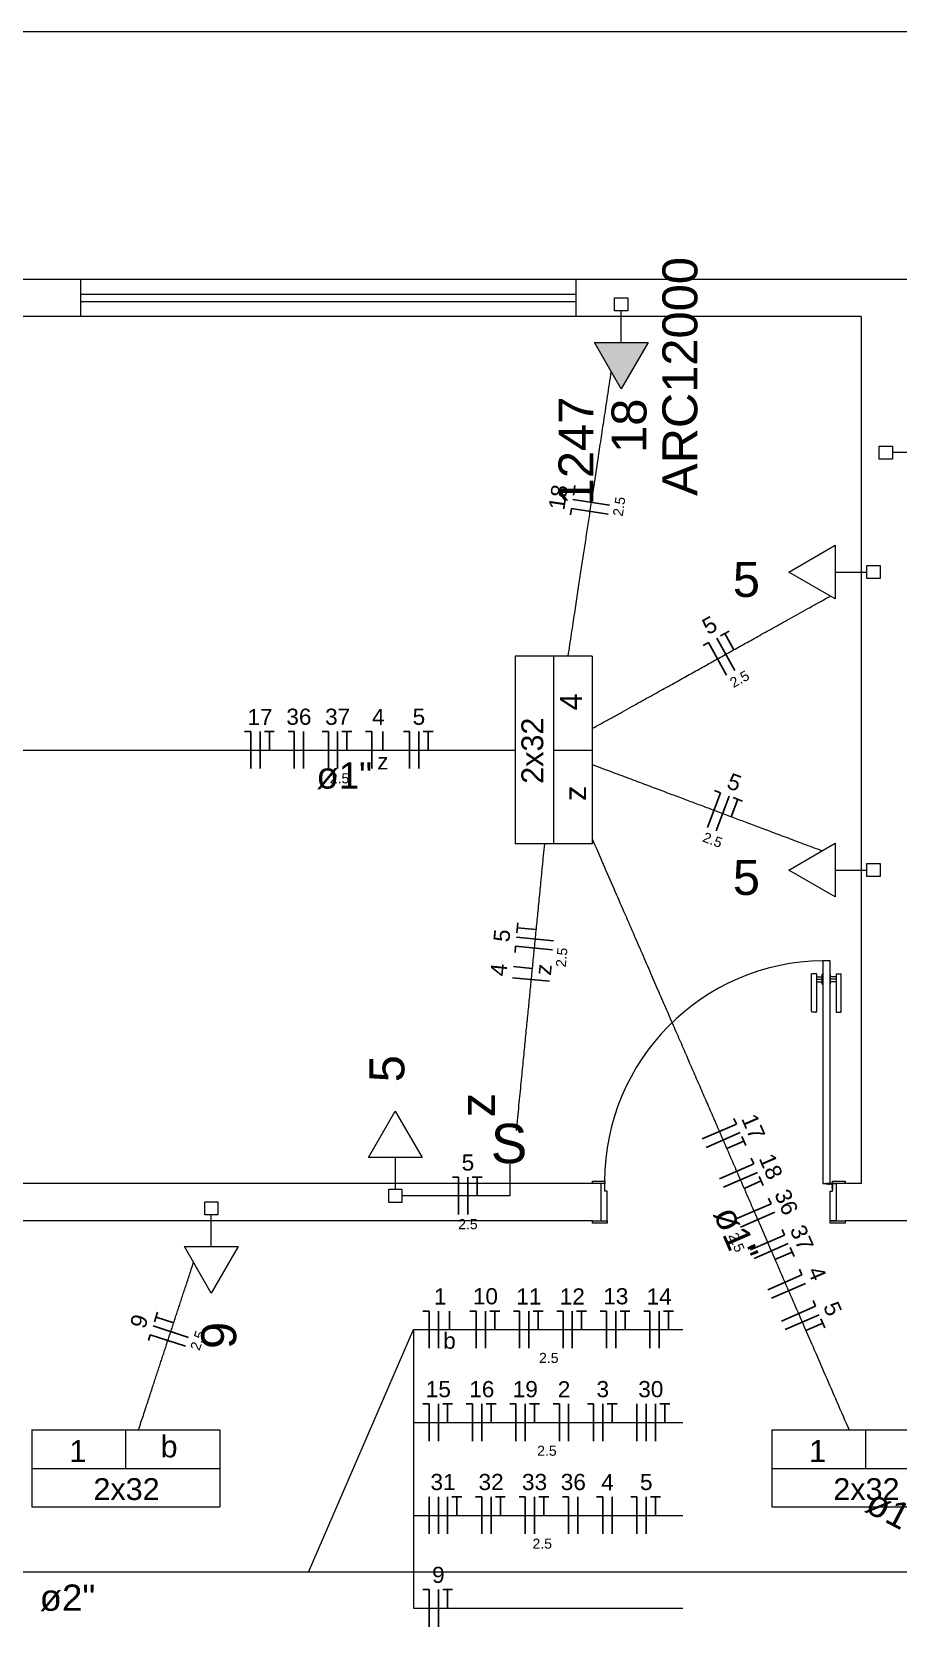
# Model space of a CAD drawing. Header units: millimetres. Extents: x -130 to 1399, y -90 to 1288.
# Drawn here: x 1122.92 to 1126.42, y 1249.57 to 1256.02 of the extents above; entities that cross this region are included whole.
import ezdxf

# ---------------------------------------------------------------- set-up
doc = ezdxf.new("R2010")
doc.units = ezdxf.units.MM
doc.header["$LTSCALE"] = 0.01
for name, color, linetype, lineweight in [('Arquitetura', 134, 'Continuous', 5), ('EL-Condutos', 3, 'Continuous', 13), ('EL-Fios', 9, 'Continuous', 25), ('EL-Textos condutos', 7, 'Continuous', 20), ('EL-Textos fios', 7, 'Continuous', 20), ('EL-Textos pontos', 5, 'Continuous', 20), ('P-SIMBOL', 5, 'Continuous', 5)]:
    doc.layers.add(name, color=color, linetype=linetype, lineweight=lineweight)
doc.styles.add('ARIAL', font='arial.ttf')

msp = doc.modelspace()

# ---------------------------------------------------------------- hatches: boundary and pattern name
at = {"layer": 'P-SIMBOL', "linetype": 'Continuous'}
msp.add_hatch(color=256, dxfattribs=at).paths.add_polyline_path([(1125.1949, 1254.7667), (1125.3031, 1254.5792), (1125.4114, 1254.7667)])

# ---------------------------------------------------------------- linework, layer by layer
at = {"layer": 'Arquitetura', "linetype": 'Continuous'}
for p, q in [((1153.0719, 1256.0207), (1106.2719, 1256.0207)), ((1148.7214, 1255.0207), (1118.6714, 1255.0207)), ((1125.1214, 1254.9607), (1123.1214, 1254.9607)), ((1125.1214, 1254.9307), (1123.1214, 1254.9307)), ((1126.2719, 1254.8712), (1118.8219, 1254.8712)), ((1126.2719, 1254.8712), (1126.2719, 1251.3712)), ((1126.2719, 1254.8712), (1126.2719, 1251.3712)), ((1125.1869, 1251.3712), (1118.8219, 1251.3712)), ((1126.2719, 1251.3712), (1126.2069, 1251.3712)), ((1125.1869, 1251.2207), (1118.8219, 1251.2207)), ((1126.4864, 1251.2207), (1126.2069, 1251.2207))]:
    msp.add_line(p, q, dxfattribs=at)
at = {"layer": 'Arquitetura'}
for p, q in [((1123.1214, 1254.8712), (1123.1214, 1255.0207)), ((1125.1214, 1254.8712), (1125.1214, 1255.0207)), ((1126.1399, 1251.3692), (1126.1429, 1251.3692)), ((1126.1554, 1251.3542), (1126.1554, 1251.3572))]:
    msp.add_line(p, q, dxfattribs=at)
at = {"layer": 'Arquitetura', "color": 2}
for p, q in [((1126.1469, 1252.2707), (1126.1169, 1252.2707)), ((1126.1169, 1252.2707), (1126.1169, 1251.3712)), ((1126.1469, 1251.3712), (1126.1469, 1252.2707)), ((1126.1169, 1251.3712), (1126.1469, 1251.3712))]:
    msp.add_line(p, q, dxfattribs=at)
at = {"layer": 'Arquitetura', "color": 3, "linetype": 'Continuous'}
for p, q in [((1126.0719, 1252.0657), (1126.0719, 1252.2172)), ((1126.0914, 1252.2172), (1126.0914, 1252.0657)), ((1126.1149, 1252.1757), (1126.1149, 1252.2157)), ((1126.1484, 1252.1757), (1126.1484, 1252.2157)), ((1126.1714, 1252.2172), (1126.1714, 1252.0657)), ((1126.1914, 1252.0657), (1126.1914, 1252.2172)), ((1126.0879, 1252.0627), (1126.0744, 1252.0627)), ((1126.1749, 1252.0627), (1126.1894, 1252.0627))]:
    msp.add_line(p, q, dxfattribs=at)
at = {"layer": 'Arquitetura', "color": 3}
for p, q in [((1126.0914, 1252.2172), (1126.0719, 1252.2172)), ((1126.0914, 1252.2057), (1126.1149, 1252.2057)), ((1126.0914, 1252.1957), (1126.1149, 1252.1957)), ((1126.0914, 1252.1857), (1126.1149, 1252.1857)), ((1126.1149, 1252.2157), (1126.1169, 1252.2157)), ((1126.1149, 1252.1757), (1126.1169, 1252.1757)), ((1126.1484, 1252.2157), (1126.1469, 1252.2157)), ((1126.1484, 1252.1757), (1126.1469, 1252.1757)), ((1126.1714, 1252.2057), (1126.1484, 1252.2057)), ((1126.1714, 1252.1957), (1126.1484, 1252.1957)), ((1126.1714, 1252.1857), (1126.1484, 1252.1857)), ((1126.1714, 1252.2172), (1126.1914, 1252.2172))]:
    msp.add_line(p, q, dxfattribs=at)
for points in [[(1125.1869, 1251.3807), (1125.2364, 1251.3807), (1125.2364, 1251.3712), (1125.1869, 1251.3712), (1125.1869, 1251.3807)], [(1126.1569, 1251.3807), (1126.2069, 1251.3807), (1126.2069, 1251.3712), (1126.1569, 1251.3712), (1126.1569, 1251.3807)], [(1125.1869, 1251.2207), (1125.2464, 1251.2207), (1125.2464, 1251.2107), (1125.1869, 1251.2107), (1125.1869, 1251.2207)], [(1126.1469, 1251.2207), (1126.1714, 1251.2207), (1126.2069, 1251.2207), (1126.2069, 1251.2107), (1126.1469, 1251.2107), (1126.1469, 1251.2207)]]:
    msp.add_lwpolyline(points, close=True, dxfattribs=at)
at = {"layer": 'Arquitetura', "color": 2}
for points in [[(1125.2464, 1251.3407), (1125.2364, 1251.3407), (1125.2364, 1251.3712), (1125.2214, 1251.3712), (1125.2214, 1251.2207), (1125.2464, 1251.2207), (1125.2464, 1251.3407)], [(1126.1469, 1251.3407), (1126.1569, 1251.3407), (1126.1569, 1251.3712), (1126.1714, 1251.3712), (1126.1714, 1251.2207), (1126.1469, 1251.2207), (1126.1469, 1251.3407)]]:
    msp.add_lwpolyline(points, close=True, dxfattribs=at)
at = {"layer": 'Arquitetura', "color": 1}
for points in [[(1126.1519, 1251.3697), (1126.1539, 1251.3712), (1126.1539, 1251.3712), (1126.1514, 1251.3712), (1126.1314, 1251.3712), (1126.1314, 1251.3697), (1126.1519, 1251.3697)], [(1126.1559, 1251.3662), (1126.1569, 1251.3682), (1126.1569, 1251.3682), (1126.1569, 1251.3657), (1126.1569, 1251.3457), (1126.1559, 1251.3457), (1126.1559, 1251.3662)]]:
    msp.add_lwpolyline(points, dxfattribs=at)
at = {"layer": 'Arquitetura'}
for points in [[(1126.1389, 1251.3687), (1126.1399, 1251.3692), (1126.1399, 1251.3697)], [(1126.1414, 1251.3687), (1126.1414, 1251.3682), (1126.1389, 1251.3682), (1126.1389, 1251.3687), (1126.1444, 1251.3687), (1126.1444, 1251.3682), (1126.1419, 1251.3682), (1126.1419, 1251.3687)], [(1126.1444, 1251.3687), (1126.1429, 1251.3692), (1126.1429, 1251.3697)], [(1126.1544, 1251.3557), (1126.1539, 1251.3557), (1126.1539, 1251.3532), (1126.1544, 1251.3532), (1126.1544, 1251.3582), (1126.1539, 1251.3582), (1126.1539, 1251.3562), (1126.1544, 1251.3562)], [(1126.1544, 1251.3582), (1126.1554, 1251.3572), (1126.1559, 1251.3572)], [(1126.1544, 1251.3532), (1126.1554, 1251.3542), (1126.1559, 1251.3542)]]:
    msp.add_lwpolyline(points, dxfattribs=at)
at = {"layer": 'Arquitetura', "color": 1}
msp.add_circle((1126.1539, 1251.3682), 0.0025, dxfattribs=at)
at = {"layer": 'Arquitetura'}
msp.add_arc((1126.1284, 1251.3787), 0.8921, 90.7769, 179.871, dxfattribs=at)
at = {"layer": 'Arquitetura', "color": 3, "linetype": 'Continuous'}
for centre, start, end in [((1126.0749, 1252.0657), 180, 260.538), ((1126.0884, 1252.0657), 260.538, 0), ((1126.1744, 1252.0657), 180, 279.462), ((1126.1889, 1252.0657), 279.462, 0)]:
    msp.add_arc(centre, 0.003, start, end, dxfattribs=at)
at = {"layer": 'EL-Condutos', "linetype": 'Continuous'}
for points in [[(1125.2619, 1254.6497), (1125.2542, 1254.5987), (1125.2469, 1254.5501), (1125.2398, 1254.5036), (1125.2331, 1254.459), (1125.2266, 1254.4163), (1125.2204, 1254.3753), (1125.2144, 1254.3357), (1125.2086, 1254.2976), (1125.203, 1254.2607), (1125.1976, 1254.2249), (1125.1923, 1254.1899), (1125.1871, 1254.1558), (1125.182, 1254.1223), (1125.177, 1254.0892), (1125.172, 1254.0565), (1125.1671, 1254.0239), (1125.1622, 1253.9913), (1125.1572, 1253.9586), (1125.1522, 1253.9256), (1125.1471, 1253.8922), (1125.142, 1253.8581), (1125.1367, 1253.8233), (1125.1313, 1253.7877), (1125.1257, 1253.751), (1125.12, 1253.713), (1125.1141, 1253.6738), (1125.1079, 1253.633), (1125.1014, 1253.5906), (1125.0947, 1253.5463), (1125.0877, 1253.5002)], [(1125.1863, 1253.208), (1125.2293, 1253.2319), (1125.27, 1253.2546), (1125.3088, 1253.2761), (1125.3456, 1253.2966), (1125.3807, 1253.3161), (1125.4143, 1253.3348), (1125.4464, 1253.3527), (1125.4773, 1253.3698), (1125.507, 1253.3864), (1125.5358, 1253.4024), (1125.5638, 1253.418), (1125.5911, 1253.4332), (1125.6179, 1253.4481), (1125.6444, 1253.4628), (1125.6707, 1253.4775), (1125.697, 1253.4921), (1125.7234, 1253.5068), (1125.7501, 1253.5216), (1125.7772, 1253.5367), (1125.8049, 1253.5521), (1125.8333, 1253.5679), (1125.8626, 1253.5843), (1125.893, 1253.6012), (1125.9246, 1253.6187), (1125.9575, 1253.6371), (1125.992, 1253.6562), (1126.0281, 1253.6763), (1126.066, 1253.6974), (1126.106, 1253.7196), (1126.148, 1253.743)], [(1122.7016, 1253.1212), (1122.8025, 1253.1212), (1122.8976, 1253.1212), (1122.9871, 1253.1212), (1123.0717, 1253.1212), (1123.1516, 1253.1212), (1123.2273, 1253.1212), (1123.2992, 1253.1212), (1123.3677, 1253.1212), (1123.4333, 1253.1212), (1123.4964, 1253.1212), (1123.5574, 1253.1212), (1123.6167, 1253.1212), (1123.6747, 1253.1212), (1123.7319, 1253.1212), (1123.7887, 1253.1212), (1123.8454, 1253.1212), (1123.9026, 1253.1212), (1123.9607, 1253.1212), (1124.0199, 1253.1212), (1124.0809, 1253.1212), (1124.144, 1253.1212), (1124.2096, 1253.1212), (1124.2781, 1253.1212), (1124.3501, 1253.1212), (1124.4257, 1253.1212), (1124.5056, 1253.1212), (1124.5902, 1253.1212), (1124.6797, 1253.1212), (1124.7748, 1253.1212), (1124.8757, 1253.1212)], [(1125.1863, 1253.0627), (1125.2282, 1253.047), (1125.268, 1253.032), (1125.3058, 1253.0178), (1125.3419, 1253.0043), (1125.3763, 1252.9914), (1125.4092, 1252.9791), (1125.4407, 1252.9673), (1125.4709, 1252.9559), (1125.5001, 1252.945), (1125.5284, 1252.9344), (1125.5558, 1252.9241), (1125.5826, 1252.914), (1125.6089, 1252.9042), (1125.6348, 1252.8945), (1125.6605, 1252.8848), (1125.6861, 1252.8752), (1125.7117, 1252.8656), (1125.7376, 1252.8559), (1125.7637, 1252.8461), (1125.7904, 1252.8361), (1125.8177, 1252.8259), (1125.8458, 1252.8153), (1125.8747, 1252.8045), (1125.9048, 1252.7932), (1125.936, 1252.7815), (1125.9686, 1252.7693), (1126.0026, 1252.7565), (1126.0383, 1252.7431), (1126.0757, 1252.7291), (1126.1151, 1252.7143)], [(1124.993, 1252.7422), (1124.9884, 1252.6958), (1124.9841, 1252.6514), (1124.9799, 1252.6088), (1124.9759, 1252.5678), (1124.972, 1252.5284), (1124.9682, 1252.4904), (1124.9646, 1252.4535), (1124.9611, 1252.4177), (1124.9577, 1252.3828), (1124.9543, 1252.3486), (1124.951, 1252.3151), (1124.9477, 1252.2819), (1124.9445, 1252.2491), (1124.9413, 1252.2164), (1124.9381, 1252.1836), (1124.9348, 1252.1507), (1124.9315, 1252.1175), (1124.9282, 1252.0838), (1124.9249, 1252.0494), (1124.9214, 1252.0142), (1124.9178, 1251.9782), (1124.9142, 1251.941), (1124.9104, 1251.9025), (1124.9065, 1251.8627), (1124.9024, 1251.8213), (1124.8982, 1251.7782), (1124.8937, 1251.7332), (1124.8891, 1251.6862), (1124.8843, 1251.637), (1124.8792, 1251.5855)], [(1125.186, 1252.7627), (1125.2308, 1252.6598), (1125.2731, 1252.5624), (1125.3131, 1252.4703), (1125.3511, 1252.3829), (1125.3872, 1252.2998), (1125.4216, 1252.2206), (1125.4545, 1252.1449), (1125.486, 1252.0723), (1125.5165, 1252.0022), (1125.546, 1251.9344), (1125.5747, 1251.8683), (1125.6028, 1251.8035), (1125.6306, 1251.7396), (1125.6581, 1251.6762), (1125.6857, 1251.6128), (1125.7134, 1251.549), (1125.7415, 1251.4844), (1125.7701, 1251.4186), (1125.7994, 1251.3511), (1125.8297, 1251.2814), (1125.861, 1251.2092), (1125.8937, 1251.1341), (1125.9278, 1251.0555), (1125.9636, 1250.9731), (1126.0013, 1250.8865), (1126.0409, 1250.7952), (1126.0829, 1250.6988), (1126.1272, 1250.5968), (1126.1741, 1250.4888), (1126.2238, 1250.3744)], [(1124.8532, 1251.3212), (1124.8317, 1251.3212), (1124.8115, 1251.3212), (1124.7926, 1251.3212), (1124.7748, 1251.3212), (1124.7581, 1251.3212), (1124.7424, 1251.3212), (1124.7275, 1251.3212), (1124.7134, 1251.3212), (1124.7, 1251.3212), (1124.6872, 1251.3212), (1124.6749, 1251.3212), (1124.663, 1251.3212), (1124.6515, 1251.3212), (1124.6402, 1251.3212), (1124.629, 1251.3212), (1124.6179, 1251.3212), (1124.6068, 1251.3212), (1124.5956, 1251.3212), (1124.5841, 1251.3212), (1124.5723, 1251.3212), (1124.5601, 1251.3212), (1124.5475, 1251.3212), (1124.5342, 1251.3212), (1124.5203, 1251.3212), (1124.5056, 1251.3212), (1124.4901, 1251.3212), (1124.4736, 1251.3212), (1124.4561, 1251.3212), (1124.4375, 1251.3212), (1124.4177, 1251.3212)], [(1123.3543, 1250.3762), (1123.3641, 1250.4063), (1123.3736, 1250.4349), (1123.3826, 1250.4623), (1123.3912, 1250.4885), (1123.3994, 1250.5137), (1123.4074, 1250.5378), (1123.415, 1250.5611), (1123.4224, 1250.5835), (1123.4295, 1250.6052), (1123.4364, 1250.6262), (1123.4431, 1250.6467), (1123.4497, 1250.6668), (1123.4562, 1250.6865), (1123.4626, 1250.7059), (1123.4689, 1250.7251), (1123.4752, 1250.7442), (1123.4814, 1250.7633), (1123.4878, 1250.7825), (1123.4941, 1250.8019), (1123.5006, 1250.8215), (1123.5071, 1250.8415), (1123.5138, 1250.862), (1123.5207, 1250.8829), (1123.5278, 1250.9045), (1123.5351, 1250.9268), (1123.5427, 1250.9499), (1123.5506, 1250.9739), (1123.5588, 1250.9989), (1123.5674, 1251.025), (1123.5763, 1251.0522)], [(1126.9594, 1249.8021), (1126.6817, 1249.8021), (1126.4213, 1249.8021), (1126.1769, 1249.8021), (1125.9473, 1249.8021), (1125.7313, 1249.8021), (1125.5276, 1249.8021), (1125.3351, 1249.8021), (1125.1524, 1249.8021), (1124.9785, 1249.8021), (1124.8119, 1249.8021), (1124.6516, 1249.8021), (1124.4962, 1249.8021), (1124.3446, 1249.8021), (1124.1955, 1249.8021), (1124.0477, 1249.8021), (1123.8999, 1249.8021), (1123.751, 1249.8021), (1123.5997, 1249.8021), (1123.4448, 1249.8021), (1123.285, 1249.8021), (1123.1192, 1249.8021), (1122.946, 1249.8021), (1122.7643, 1249.8021), (1122.5729, 1249.8021), (1122.3704, 1249.8021), (1122.1557, 1249.8021), (1121.9276, 1249.8021), (1121.6848, 1249.8021), (1121.4261, 1249.8021), (1121.1502, 1249.8021)], [(1125.402, 1248.3507), (1125.4717, 1248.4107), (1125.5375, 1248.4673), (1125.5998, 1248.5208), (1125.6587, 1248.5714), (1125.7145, 1248.6195), (1125.7676, 1248.6652), (1125.8183, 1248.7087), (1125.8668, 1248.7504), (1125.9133, 1248.7905), (1125.9583, 1248.8291), (1126.0019, 1248.8667), (1126.0445, 1248.9033), (1126.0864, 1248.9393), (1126.1277, 1248.9749), (1126.1689, 1249.0103), (1126.2101, 1249.0457), (1126.2518, 1249.0815), (1126.2941, 1249.1179), (1126.3373, 1249.1551), (1126.3818, 1249.1933), (1126.4277, 1249.2329), (1126.4755, 1249.2739), (1126.5253, 1249.3168), (1126.5775, 1249.3617), (1126.6324, 1249.4089), (1126.6902, 1249.4586), (1126.7512, 1249.511), (1126.8157, 1249.5665), (1126.884, 1249.6252), (1126.9563, 1249.6875)]]:
    msp.add_spline(points, degree=3, dxfattribs=at)
at = {"layer": 'EL-Fios'}
for p, q in [((1125.1105, 1254.1504), (1125.1165, 1254.19)), ((1125.1876, 1254.1589), (1125.1135, 1254.1702)), ((1125.0985, 1254.0713), (1125.1022, 1254.096)), ((1125.2505, 1254.0736), (1125.1022, 1254.096)), ((1125.2561, 1254.1106), (1125.1078, 1254.1331)), ((1125.7041, 1253.5819), (1125.7391, 1253.6013)), ((1125.7581, 1253.526), (1125.7216, 1253.5916)), ((1125.6342, 1253.543), (1125.6561, 1253.5551)), ((1125.729, 1253.424), (1125.6561, 1253.5551)), ((1125.7618, 1253.4423), (1125.6888, 1253.5734)), ((1123.7824, 1253.1962), (1123.8074, 1253.1962)), ((1123.8074, 1253.0462), (1123.8074, 1253.1962)), ((1123.8449, 1253.0462), (1123.8449, 1253.1962)), ((1123.8624, 1253.1962), (1123.9024, 1253.1962)), ((1123.8824, 1253.1212), (1123.8824, 1253.1962)), ((1123.9578, 1253.1962), (1123.9828, 1253.1962)), ((1123.9828, 1253.0462), (1123.9828, 1253.1962)), ((1124.0203, 1253.0462), (1124.0203, 1253.1962)), ((1124.0957, 1253.1962), (1124.1207, 1253.1962)), ((1124.1207, 1253.0462), (1124.1207, 1253.1962)), ((1124.1582, 1253.0462), (1124.1582, 1253.1962)), ((1124.1757, 1253.1962), (1124.2157, 1253.1962)), ((1124.1957, 1253.1212), (1124.1957, 1253.1962)), ((1124.2711, 1253.1962), (1124.2961, 1253.1962)), ((1124.2961, 1253.0462), (1124.2961, 1253.1962)), ((1124.341, 1253.1212), (1124.341, 1253.1962)), ((1124.4237, 1253.1962), (1124.4487, 1253.1962)), ((1124.4487, 1253.0462), (1124.4487, 1253.1962)), ((1124.4862, 1253.0462), (1124.4862, 1253.1962)), ((1124.5037, 1253.1962), (1124.5437, 1253.1962)), ((1124.5237, 1253.1212), (1124.5237, 1253.1962)), ((1125.6512, 1252.8082), (1125.7039, 1252.9487)), ((1125.6805, 1252.9575), (1125.7039, 1252.9487)), ((1125.6863, 1252.7951), (1125.739, 1252.9355)), ((1125.7478, 1252.8521), (1125.7741, 1252.9223)), ((1125.7554, 1252.9294), (1125.7928, 1252.9153)), ((1124.8824, 1252.3835), (1124.8863, 1252.4233)), ((1125.03, 1252.3514), (1124.8807, 1252.3661)), ((1124.959, 1252.3961), (1124.8844, 1252.4034)), ((1124.8746, 1252.3039), (1124.877, 1252.3288)), ((1125.0263, 1252.3141), (1124.877, 1252.3288)), ((1124.9436, 1252.2394), (1124.8689, 1252.2468)), ((1125.0138, 1252.1874), (1124.8646, 1252.2021)), ((1125.6307, 1251.5512), (1125.7683, 1251.611)), ((1125.6457, 1251.5168), (1125.7832, 1251.5766)), ((1125.7583, 1251.6339), (1125.7683, 1251.611)), ((1125.7294, 1251.5123), (1125.7982, 1251.5422)), ((1125.7902, 1251.5605), (1125.8062, 1251.5238)), ((1125.7006, 1251.3903), (1125.8382, 1251.4501)), ((1125.8282, 1251.473), (1125.8382, 1251.4501)), ((1124.6217, 1251.3962), (1124.6467, 1251.3962)), ((1124.6467, 1251.2462), (1124.6467, 1251.3962)), ((1124.6842, 1251.2462), (1124.6842, 1251.3962)), ((1124.7017, 1251.3962), (1124.7417, 1251.3962)), ((1124.7217, 1251.3212), (1124.7217, 1251.3962)), ((1125.7156, 1251.3559), (1125.8531, 1251.4157)), ((1125.8601, 1251.3997), (1125.876, 1251.363)), ((1125.7993, 1251.3514), (1125.8681, 1251.3813)), ((1125.7705, 1251.2295), (1125.9081, 1251.2893)), ((1125.7854, 1251.1951), (1125.923, 1251.2549)), ((1125.8981, 1251.3122), (1125.9081, 1251.2893)), ((1125.8254, 1251.103), (1125.963, 1251.1628)), ((1125.8404, 1251.0686), (1125.978, 1251.1284)), ((1125.9531, 1251.1857), (1125.963, 1251.1628)), ((1125.9241, 1251.0641), (1125.9929, 1251.094)), ((1125.9849, 1251.1124), (1126.0009, 1251.0757)), ((1125.8953, 1250.9422), (1126.0329, 1251.0019)), ((1126.023, 1251.0249), (1126.0329, 1251.0019)), ((1125.9103, 1250.9078), (1126.0479, 1250.9676)), ((1125.9503, 1250.8157), (1126.0879, 1250.8755)), ((1126.0779, 1250.8984), (1126.0879, 1250.8755)), ((1123.4188, 1250.8129), (1123.4313, 1250.8509)), ((1123.4963, 1250.8085), (1123.425, 1250.8319)), ((1124.5023, 1250.8561), (1124.5273, 1250.8561)), ((1124.5273, 1250.7061), (1124.5273, 1250.8561)), ((1124.5648, 1250.7061), (1124.5648, 1250.8561)), ((1124.6097, 1250.7811), (1124.6097, 1250.8561)), ((1124.6925, 1250.8561), (1124.7175, 1250.8561)), ((1124.7175, 1250.7061), (1124.7175, 1250.8561)), ((1124.755, 1250.7061), (1124.755, 1250.8561)), ((1124.7725, 1250.8561), (1124.8125, 1250.8561)), ((1124.7925, 1250.7811), (1124.7925, 1250.8561)), ((1124.8678, 1250.8561), (1124.8928, 1250.8561)), ((1124.8928, 1250.7061), (1124.8928, 1250.8561)), ((1124.9303, 1250.7061), (1124.9303, 1250.8561)), ((1124.9478, 1250.8561), (1124.9878, 1250.8561)), ((1124.9678, 1250.7811), (1124.9678, 1250.8561)), ((1125.0432, 1250.8561), (1125.0682, 1250.8561)), ((1125.0682, 1250.7061), (1125.0682, 1250.8561)), ((1125.1057, 1250.7061), (1125.1057, 1250.8561)), ((1125.1232, 1250.8561), (1125.1632, 1250.8561)), ((1125.1432, 1250.7811), (1125.1432, 1250.8561)), ((1125.2186, 1250.8561), (1125.2436, 1250.8561)), ((1125.2436, 1250.7061), (1125.2436, 1250.8561)), ((1125.2811, 1250.7061), (1125.2811, 1250.8561)), ((1125.2986, 1250.8561), (1125.3386, 1250.8561)), ((1125.3186, 1250.7811), (1125.3186, 1250.8561)), ((1125.394, 1250.8561), (1125.419, 1250.8561)), ((1125.419, 1250.7061), (1125.419, 1250.8561)), ((1125.4565, 1250.7061), (1125.4565, 1250.8561)), ((1125.474, 1250.8561), (1125.514, 1250.8561)), ((1125.494, 1250.7811), (1125.494, 1250.8561)), ((1125.9652, 1250.7813), (1126.1028, 1250.8411)), ((1126.049, 1250.7768), (1126.1177, 1250.8067)), ((1126.1098, 1250.825), (1126.1257, 1250.7884)), ((1123.3938, 1250.7369), (1123.4016, 1250.7606)), ((1123.5441, 1250.7138), (1123.4016, 1250.7606)), ((1123.5558, 1250.7494), (1123.4133, 1250.7962)), ((1124.5023, 1250.4811), (1124.5273, 1250.4811)), ((1124.5273, 1250.3311), (1124.5273, 1250.4811)), ((1124.5648, 1250.3311), (1124.5648, 1250.4811)), ((1124.5823, 1250.4811), (1124.6223, 1250.4811)), ((1124.6023, 1250.4061), (1124.6023, 1250.4811)), ((1124.6777, 1250.4811), (1124.7027, 1250.4811)), ((1124.7027, 1250.3311), (1124.7027, 1250.4811)), ((1124.7402, 1250.3311), (1124.7402, 1250.4811)), ((1124.7577, 1250.4811), (1124.7977, 1250.4811)), ((1124.7777, 1250.4061), (1124.7777, 1250.4811)), ((1124.8531, 1250.4811), (1124.8781, 1250.4811)), ((1124.8781, 1250.3311), (1124.8781, 1250.4811)), ((1124.9156, 1250.3311), (1124.9156, 1250.4811)), ((1124.9331, 1250.4811), (1124.9731, 1250.4811)), ((1124.9531, 1250.4061), (1124.9531, 1250.4811)), ((1125.0285, 1250.4811), (1125.0535, 1250.4811)), ((1125.0535, 1250.3311), (1125.0535, 1250.4811)), ((1125.091, 1250.3311), (1125.091, 1250.4811)), ((1125.1664, 1250.4811), (1125.1914, 1250.4811)), ((1125.1914, 1250.3311), (1125.1914, 1250.4811)), ((1125.2289, 1250.3311), (1125.2289, 1250.4811)), ((1125.2464, 1250.4811), (1125.2864, 1250.4811)), ((1125.2664, 1250.4061), (1125.2664, 1250.4811)), ((1125.3667, 1250.3311), (1125.3667, 1250.4811)), ((1125.4042, 1250.3311), (1125.4042, 1250.4811)), ((1125.4417, 1250.3311), (1125.4417, 1250.4811)), ((1125.4592, 1250.4811), (1125.4992, 1250.4811)), ((1125.4792, 1250.4061), (1125.4792, 1250.4811)), ((1124.5273, 1249.9561), (1124.5273, 1250.1061)), ((1124.5648, 1249.9561), (1124.5648, 1250.1061)), ((1124.6023, 1249.9561), (1124.6023, 1250.1061)), ((1124.6198, 1250.1061), (1124.6598, 1250.1061)), ((1124.6398, 1250.0311), (1124.6398, 1250.1061)), ((1124.7152, 1250.1061), (1124.7402, 1250.1061)), ((1124.7402, 1249.9561), (1124.7402, 1250.1061)), ((1124.7777, 1249.9561), (1124.7777, 1250.1061)), ((1124.7952, 1250.1061), (1124.8352, 1250.1061)), ((1124.8152, 1250.0311), (1124.8152, 1250.1061)), ((1124.8906, 1250.1061), (1124.9156, 1250.1061)), ((1124.9156, 1249.9561), (1124.9156, 1250.1061)), ((1124.9531, 1249.9561), (1124.9531, 1250.1061)), ((1124.9706, 1250.1061), (1125.0106, 1250.1061)), ((1124.9906, 1250.0311), (1124.9906, 1250.1061)), ((1125.066, 1250.1061), (1125.091, 1250.1061)), ((1125.091, 1249.9561), (1125.091, 1250.1061)), ((1125.1285, 1249.9561), (1125.1285, 1250.1061)), ((1125.2039, 1250.1061), (1125.2289, 1250.1061)), ((1125.2289, 1249.9561), (1125.2289, 1250.1061)), ((1125.2664, 1249.9561), (1125.2664, 1250.1061)), ((1125.3417, 1250.1061), (1125.3667, 1250.1061)), ((1125.3667, 1249.9561), (1125.3667, 1250.1061)), ((1125.4042, 1249.9561), (1125.4042, 1250.1061)), ((1125.4217, 1250.1061), (1125.4617, 1250.1061)), ((1125.4417, 1250.0311), (1125.4417, 1250.1061)), ((1124.5023, 1249.7311), (1124.5273, 1249.7311)), ((1124.5273, 1249.5811), (1124.5273, 1249.7311)), ((1124.5648, 1249.5811), (1124.5648, 1249.7311)), ((1124.5823, 1249.7311), (1124.6223, 1249.7311)), ((1124.6023, 1249.6561), (1124.6023, 1249.7311))]:
    msp.add_line(p, q, dxfattribs=at)
at = {"layer": 'EL-Textos fios'}
for p, q in [((1124.0401, 1249.8021), (1124.4648, 1250.7811)), ((1124.4648, 1250.7811), (1125.5515, 1250.7811)), ((1124.4648, 1250.7811), (1124.4648, 1250.4061)), ((1124.4648, 1250.7811), (1124.4648, 1250.0311)), ((1124.4648, 1250.7811), (1124.4648, 1249.6561)), ((1124.4648, 1250.4061), (1125.5515, 1250.4061)), ((1124.4648, 1250.0311), (1125.5515, 1250.0311)), ((1124.4648, 1249.6561), (1125.5515, 1249.6561))]:
    msp.add_line(p, q, dxfattribs=at)
at = {"layer": 'P-SIMBOL'}
for p, q in [((1125.2766, 1254.9477), (1125.3296, 1254.9477)), ((1125.2766, 1254.8947), (1125.2766, 1254.9477)), ((1125.3296, 1254.9477), (1125.3296, 1254.8947)), ((1125.3296, 1254.8947), (1125.2766, 1254.8947)), ((1125.3031, 1254.7667), (1125.3031, 1254.8947)), ((1125.1949, 1254.7667), (1125.4114, 1254.7667)), ((1125.3031, 1254.5792), (1125.1949, 1254.7667)), ((1125.4114, 1254.7667), (1125.3031, 1254.5792)), ((1126.3449, 1254.2957), (1126.3449, 1254.3488)), ((1126.3449, 1254.3488), (1126.398, 1254.3488)), ((1126.398, 1254.2957), (1126.3449, 1254.2957)), ((1126.398, 1254.3488), (1126.398, 1254.2957)), ((1126.526, 1254.3222), (1126.398, 1254.3222)), ((1125.9799, 1253.8398), (1126.1674, 1253.948)), ((1126.1674, 1253.948), (1126.1674, 1253.7315)), ((1126.1674, 1253.7315), (1125.9799, 1253.8398)), ((1126.1674, 1253.8398), (1126.2954, 1253.8398)), ((1126.2954, 1253.8133), (1126.2954, 1253.8663)), ((1126.2954, 1253.8663), (1126.3485, 1253.8663)), ((1126.3485, 1253.8663), (1126.3485, 1253.8133)), ((1126.3485, 1253.8133), (1126.2954, 1253.8133)), ((1124.8747, 1253.5004), (1124.8747, 1252.7419)), ((1125.186, 1253.5004), (1124.8747, 1253.5004)), ((1125.0303, 1253.5004), (1125.0303, 1252.7419)), ((1125.186, 1253.5004), (1125.186, 1252.7419)), ((1125.0303, 1253.1212), (1125.186, 1253.1212)), ((1125.186, 1252.7419), (1124.8747, 1252.7419)), ((1125.9799, 1252.6368), (1126.1674, 1252.745)), ((1126.1674, 1252.745), (1126.1674, 1252.5285)), ((1126.1674, 1252.5285), (1125.9799, 1252.6368)), ((1126.1674, 1252.6368), (1126.2954, 1252.6368)), ((1126.2954, 1252.6103), (1126.2954, 1252.6633)), ((1126.2954, 1252.6633), (1126.3485, 1252.6633)), ((1126.3485, 1252.6103), (1126.2954, 1252.6103)), ((1126.3485, 1252.6633), (1126.3485, 1252.6103)), ((1124.2828, 1251.4757), (1124.391, 1251.6632)), ((1124.391, 1251.6632), (1124.4993, 1251.4757)), ((1124.4993, 1251.4757), (1124.2828, 1251.4757)), ((1124.391, 1251.4757), (1124.391, 1251.3477)), ((1124.8532, 1251.4497), (1124.8532, 1251.3212)), ((1124.3645, 1251.3477), (1124.4175, 1251.3477)), ((1124.3645, 1251.2947), (1124.3645, 1251.3477)), ((1124.4175, 1251.3477), (1124.4175, 1251.2947)), ((1123.6216, 1251.2972), (1123.6746, 1251.2972)), ((1123.6216, 1251.2442), (1123.6216, 1251.2972)), ((1123.6746, 1251.2972), (1123.6746, 1251.2442)), ((1124.4175, 1251.2947), (1124.3645, 1251.2947)), ((1123.6746, 1251.2442), (1123.6216, 1251.2442)), ((1123.6481, 1251.1162), (1123.6481, 1251.2442)), ((1123.6481, 1250.9287), (1123.5399, 1251.1162)), ((1123.5399, 1251.1162), (1123.7564, 1251.1162)), ((1123.7564, 1251.1162), (1123.6481, 1250.9287)), ((1122.9239, 1250.3763), (1122.9239, 1250.065)), ((1122.9239, 1250.3763), (1123.6824, 1250.3763)), ((1123.3032, 1250.2206), (1123.3032, 1250.3763)), ((1123.6824, 1250.3763), (1123.6824, 1250.065)), ((1125.9114, 1250.3763), (1125.9114, 1250.065)), ((1125.9114, 1250.3763), (1126.6699, 1250.3763)), ((1126.2906, 1250.2206), (1126.2906, 1250.3763)), ((1122.9239, 1250.2206), (1123.6824, 1250.2206)), ((1125.9114, 1250.2206), (1126.6699, 1250.2206)), ((1122.9239, 1250.065), (1123.6824, 1250.065)), ((1125.9114, 1250.065), (1126.6699, 1250.065))]:
    msp.add_line(p, q, dxfattribs=at)

# ---------------------------------------------------------------- texts
at = {"layer": 'EL-Textos condutos', "char_height": 0.1059, "width": 0.38124, "attachment_point": 8, "line_spacing_factor": 0.798, "style": 'ARIAL'}
for s, insert in [('ø1"', (1124.1848, 1252.9626)), ('ø2"', (1123.0673, 1249.6431))]:
    msp.add_mtext(s, dxfattribs=dict(at, insert=insert))
at = {"layer": 'EL-Textos condutos', "char_height": 0.1059, "attachment_point": 8, "line_spacing_factor": 0.798, "style": 'ARIAL'}
for s, insert, width, rotation in [('ø1"', (1125.7158, 1251.1451), 0.38124, 293.48617), ('ø1 1/4"', (1126.489, 1249.9376), 0.88956, 332.35479)]:
    msp.add_mtext(s, dxfattribs=dict(at, insert=insert, width=width, rotation=rotation))
at = {"layer": 'EL-Textos fios', "attachment_point": 8, "line_spacing_factor": 0.798, "style": 'ARIAL'}
for s, insert, char_height, width, rotation in [('18', (1125.0819, 1254.1369), 0.06531, 0.156732, 81.38293), ('2.5', (1125.3155, 1254.1016), 0.04059, 0.146142, 81.38293), ('5', (1125.6763, 1253.596), 0.0653, 0.078366, 29.08907), ('2.5', (1125.7912, 1253.3898), 0.04059, 0.146142, 29.08907), ('5', (1125.7483, 1252.9598), 0.0653, 0.078366, 339.44312), ('2.5', (1125.665, 1252.7387), 0.04059, 0.146142, 339.44312), ('5', (1124.8548, 1252.3687), 0.0653, 0.078366, 84.37949), ('2.5', (1125.0834, 1252.2819), 0.04059, 0.146142, 84.37949), ('4', (1124.8413, 1252.2307), 0.0653, 0.078366, 84.37949), ('z', (1125.0213, 1252.2317), 0.0653, 0.078366, 84.37949), ('17', (1125.807, 1251.5872), 0.06531, 0.156732, 293.48617), ('18', (1125.877, 1251.4262), 0.06531, 0.156732, 293.48617), ('36', (1125.9395, 1251.2827), 0.06531, 0.156732, 293.48617), ('37', (1126.002, 1251.1387), 0.06531, 0.156732, 293.48617), ('2.5', (1125.75, 1251.125), 0.04059, 0.146142, 293.48617), ('4', (1126.0645, 1250.9952), 0.0653, 0.078366, 293.48617), ('5', (1126.1265, 1250.8517), 0.0653, 0.078366, 293.48617), ('9', (1123.3883, 1250.8043), 0.0653, 0.078366, 71.81453), ('2.5', (1123.613, 1250.7308), 0.04059, 0.146142, 71.81453)]:
    msp.add_mtext(s, dxfattribs=dict(at, insert=insert, char_height=char_height, width=width, rotation=rotation))
for s, insert, char_height, width in [('17', (1123.8448, 1253.2222), 0.06531, 0.156732), ('36', (1124.0018, 1253.2222), 0.06531, 0.156732), ('37', (1124.1583, 1253.2222), 0.06531, 0.156732), ('4', (1124.3223, 1253.2222), 0.0653, 0.078366), ('5', (1124.4863, 1253.2222), 0.0653, 0.078366), ('z', (1124.3408, 1253.0427), 0.0653, 0.078366), ('2.5', (1124.1658, 1252.986), 0.04059, 0.146142), ('5', (1124.6843, 1251.4222), 0.0653, 0.078366), ('2.5', (1124.6843, 1251.186), 0.04059, 0.146142), ('1', (1124.5723, 1250.8822), 0.0653, 0.078366), ('10', (1124.7548, 1250.8822), 0.06531, 0.156732), ('11', (1124.9303, 1250.8822), 0.06531, 0.156732), ('12', (1125.1058, 1250.8822), 0.06531, 0.156732), ('13', (1125.2813, 1250.8822), 0.06531, 0.156732), ('14', (1125.4563, 1250.8822), 0.06531, 0.156732), ('b', (1124.6098, 1250.7027), 0.0653, 0.078366), ('2.5', (1125.0108, 1250.646), 0.04059, 0.146142), ('15', (1124.5648, 1250.5072), 0.06531, 0.156732), ('16', (1124.7403, 1250.5072), 0.06531, 0.156732), ('19', (1124.9158, 1250.5072), 0.06531, 0.156732), ('2', (1125.0723, 1250.5072), 0.0653, 0.078366), ('3', (1125.2288, 1250.5072), 0.0653, 0.078366), ('30', (1125.4228, 1250.5072), 0.06531, 0.156732), ('2.5', (1125.0033, 1250.271), 0.04059, 0.146142), ('31', (1124.5838, 1250.1322), 0.06531, 0.156732), ('32', (1124.7778, 1250.1322), 0.06531, 0.156732), ('33', (1124.9533, 1250.1322), 0.06531, 0.156732), ('36', (1125.1098, 1250.1322), 0.06531, 0.156732), ('4', (1125.2478, 1250.1322), 0.0653, 0.078366), ('5', (1125.4043, 1250.1322), 0.0653, 0.078366), ('2.5', (1124.9843, 1249.896), 0.04059, 0.146142), ('9', (1124.5648, 1249.7572), 0.0653, 0.078366)]:
    msp.add_mtext(s, dxfattribs=dict(at, insert=insert, char_height=char_height, width=width))
at = {"layer": 'EL-Textos pontos', "attachment_point": 8, "rotation": 90.00021, "line_spacing_factor": 0.798, "style": 'ARIAL'}
for s, insert, char_height, width in [('ARC12000', (1125.6127, 1254.6296), 0.1412, 1.35552), ('1247', (1125.1912, 1254.3286), 0.1412, 0.67776), ('18', (1125.4072, 1254.4306), 0.1412, 0.33888), ('4', (1125.1446, 1253.3156), 0.0882, 0.1059), ('2x32', (1124.9896, 1253.1186), 0.08825, 0.4236), ('z', (1125.1616, 1252.9466), 0.0882, 0.1059), ('5', (1124.4297, 1251.8346), 0.1412, 0.16944), ('z', (1124.7932, 1251.6876), 0.1412, 0.16944), ('9', (1123.7507, 1250.7576), 0.1412, 0.16944)]:
    msp.add_mtext(s, dxfattribs=dict(at, insert=insert, char_height=char_height, width=width))
at = {"layer": 'EL-Textos pontos', "attachment_point": 8, "line_spacing_factor": 0.798, "style": 'ARIAL'}
for s, insert, char_height, width in [('5', (1125.8088, 1253.7372), 0.1412, 0.16944), ('5', (1125.8088, 1252.5342), 0.1412, 0.16944), ('b', (1123.4778, 1250.2637), 0.0882, 0.1059), ('1', (1123.1093, 1250.2467), 0.0882, 0.1059), ('1', (1126.0963, 1250.2467), 0.0882, 0.1059), ('2x32', (1123.3058, 1250.0917), 0.08825, 0.4236), ('2x32', (1126.2933, 1250.0917), 0.08825, 0.4236)]:
    msp.add_mtext(s, dxfattribs=dict(at, insert=insert, char_height=char_height, width=width))
at = {"layer": 'P-SIMBOL', "insert": (1124.7763, 1251.451), "char_height": 0.1588, "width": 0.19062, "attachment_point": 7, "rotation": 0.00084, "line_spacing_factor": 0.798, "style": 'ARIAL'}
msp.add_mtext('S', dxfattribs=at)

doc.saveas('drawing.dxf')
